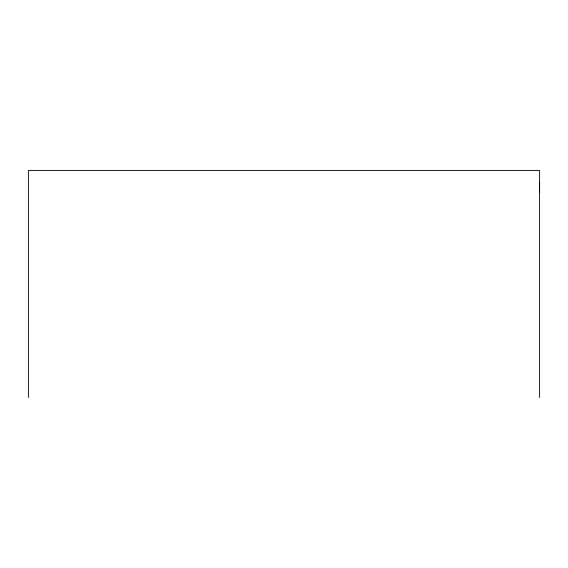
<?xml version="1.0" encoding="UTF-8"?>
<svg xmlns="http://www.w3.org/2000/svg" width="568" height="568" viewBox="0 0 568 568"><rect width="100%" height="100%" fill="white"/><g stroke="black" fill="none" stroke-linecap="round" stroke-linejoin="round"><path stroke-width="0.85" d="M539.6 191.984L539.6 181.817M539.6 397.529L539.6 170.471L28.4 170.471L28.4 397.529"/></g></svg>
